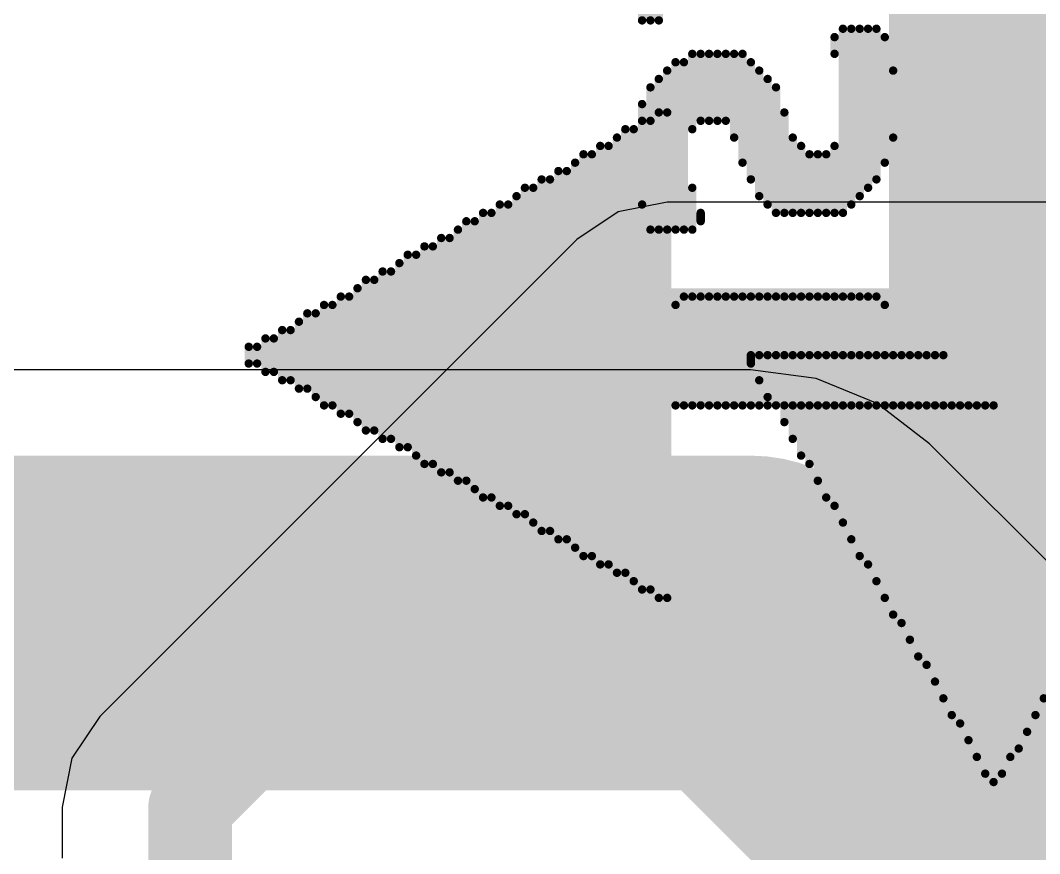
# Model space of a CAD drawing. Header units: millimetres. Extents: x 1.01 to 3.59, y 0.05 to 3.22.
# Drawn here: x 2.0017 to 2.1235, y 2.7424 to 2.842 of the extents above; entities that cross this region are included whole.
import ezdxf

# ---------------------------------------------------------------- set-up
doc = ezdxf.new("R2010")
doc.units = ezdxf.units.MM
doc.header["$MEASUREMENT"] = 0
for name, color, linetype in [('BottomLayer', 5, 'Continuous'), ('BottomOverlay', 54, 'Continuous'), ('TopLayer', 1, 'Continuous'), ('TopOverlay', 2, 'Continuous')]:
    doc.layers.add(name, color=color, linetype=linetype)

# ---------------------------------------------------------------- blocks, each defined once
blk = doc.blocks.new('CAN____LOGO_____B_112')
at = {"layer": 'TopOverlay', "const_width": 0.001}
for points in [[(-0.144, 0.092), (-0.142, 0.092)], [(-0.144, 0.091), (-0.142, 0.091)], [(-0.145, 0.09), (-0.141, 0.09)], [(-0.145, 0.089), (-0.141, 0.089)], [(-0.146, 0.088), (-0.14, 0.088)], [(-0.147, 0.086), (-0.139, 0.086)], [(-0.146, 0.087), (-0.14, 0.087)], [(-0.147, 0.085), (-0.138, 0.085)], [(-0.148, 0.084), (-0.138, 0.084)], [(-0.149, 0.083), (-0.137, 0.083)], [(-0.149, 0.082), (-0.137, 0.082)], [(-0.15, 0.081), (-0.136, 0.081)], [(-0.15, 0.08), (-0.136, 0.08)], [(-0.151, 0.079), (-0.135, 0.079)], [(-0.152, 0.078), (-0.134, 0.078)], [(-0.152, 0.077), (-0.134, 0.077)], [(-0.153, 0.076), (-0.133, 0.076)], [(-0.154, 0.074), (-0.132, 0.074)], [(-0.153, 0.075), (-0.133, 0.075)], [(-0.154, 0.073), (-0.131, 0.073)], [(-0.155, 0.072), (-0.131, 0.072)], [(-0.156, 0.071), (-0.13, 0.071)], [(-0.157, 0.069), (-0.129, 0.069)], [(-0.156, 0.07), (-0.13, 0.07)], [(-0.157, 0.068), (-0.129, 0.068)], [(-0.158, 0.067), (-0.128, 0.067)], [(-0.158, 0.066), (-0.127, 0.066)], [(-0.159, 0.065), (-0.127, 0.065)], [(-0.16, 0.064), (-0.126, 0.064)], [(-0.16, 0.063), (-0.126, 0.063)], [(-0.161, 0.062), (-0.125, 0.062)], [(-0.161, 0.061), (-0.125, 0.061)], [(-0.162, 0.06), (-0.124, 0.06)], [(-0.163, 0.058), (-0.123, 0.058)], [(-0.162, 0.059), (-0.123, 0.059)], [(-0.164, 0.057), (-0.122, 0.057)], [(-0.164, 0.056), (-0.122, 0.056)], [(-0.165, 0.055), (-0.121, 0.055)], [(-0.165, 0.054), (-0.121, 0.054)], [(-0.167, 0.052), (-0.119, 0.052)], [(-0.166, 0.053), (-0.12, 0.053)], [(-0.167, 0.051), (-0.119, 0.051)], [(-0.168, 0.05), (-0.118, 0.05)], [(-0.168, 0.049), (-0.118, 0.049)], [(-0.169, 0.048), (-0.117, 0.048)], [(-0.169, 0.047), (-0.116, 0.047)], [(-0.17, 0.046), (-0.116, 0.046)], [(-0.171, 0.045), (-0.115, 0.045)], [(-0.171, 0.044), (-0.115, 0.044)], [(-0.172, 0.043), (-0.114, 0.043)], [(-0.172, 0.042), (-0.114, 0.042)], [(-0.149, 0.041), (-0.137, 0.041)], [(-0.149, 0.04), (-0.136, 0.04)], [(-0.149, 0.039), (-0.136, 0.039)], [(-0.149, 0.038), (-0.136, 0.038)], [(-0.149, 0.037), (-0.136, 0.037)], [(-0.149, 0.036), (-0.136, 0.036)], [(-0.149, 0.035), (-0.136, 0.035)], [(-0.149, 0.034), (-0.136, 0.034)], [(-0.149, 0.033), (-0.136, 0.033)], [(-0.149, 0.032), (-0.136, 0.032)], [(-0.149, 0.031), (-0.136, 0.031)], [(-0.149, 0.03), (-0.136, 0.03)], [(-0.149, 0.029), (-0.136, 0.029)], [(-0.149, 0.028), (-0.136, 0.028)], [(-0.149, 0.027), (-0.136, 0.027)], [(-0.149, 0.026), (-0.136, 0.026)], [(-0.149, 0.025), (-0.136, 0.025)], [(-0.149, 0.024), (-0.136, 0.024)], [(-0.149, 0.023), (-0.136, 0.023)], [(-0.149, 0.022), (-0.136, 0.022)], [(-0.149, 0.021), (-0.136, 0.021)], [(-0.149, 0.02), (-0.136, 0.02)], [(-0.149, 0.019), (-0.136, 0.019)], [(-0.149, 0.018), (-0.136, 0.018)], [(-0.149, 0.017), (-0.136, 0.017)], [(-0.149, 0.016), (-0.137, 0.016)], [(-0.149, 0.015), (-0.086, 0.015)], [(-0.149, 0.014), (-0.086, 0.014)], [(-0.149, 0.013), (-0.086, 0.013)], [(-0.149, 0.012), (-0.086, 0.012)], [(-0.149, 0.011), (-0.086, 0.011)], [(-0.149, 0.01), (-0.086, 0.01)], [(-0.149, 0.009), (-0.086, 0.009)], [(-0.149, 0.008), (-0.086, 0.008)], [(-0.149, 0.007), (-0.086, 0.007)], [(-0.149, 0.006), (-0.086, 0.006)], [(-0.149, 0.005), (-0.086, 0.005)], [(-0.149, 0.004), (-0.086, 0.004)], [(-0.149, 0.003), (-0.086, 0.003)]]:
    blk.add_lwpolyline(points, dxfattribs=at)
at = {"layer": 'TopOverlay', "const_width": 0.0005}
for points in [[(-0.14425, 0.092, 1), (-0.14375, 0.092, 1)], [(-0.14425, 0.091, 1), (-0.14375, 0.091, 1)], [(-0.14225, 0.092, 1), (-0.14175, 0.092, 1)], [(-0.14225, 0.091, 1), (-0.14175, 0.091, 1)], [(-0.14525, 0.09, 1), (-0.14475, 0.09, 1)], [(-0.14125, 0.09, 1), (-0.14075, 0.09, 1)], [(-0.14525, 0.089, 1), (-0.14475, 0.089, 1)], [(-0.14125, 0.089, 1), (-0.14075, 0.089, 1)], [(-0.14625, 0.088, 1), (-0.14575, 0.088, 1)], [(-0.14025, 0.088, 1), (-0.13975, 0.088, 1)], [(-0.14725, 0.086, 1), (-0.14675, 0.086, 1)], [(-0.14625, 0.087, 1), (-0.14575, 0.087, 1)], [(-0.14025, 0.087, 1), (-0.13975, 0.087, 1)], [(-0.13925, 0.086, 1), (-0.13875, 0.086, 1)], [(-0.14725, 0.085, 1), (-0.14675, 0.085, 1)], [(-0.13825, 0.085, 1), (-0.13775, 0.085, 1)], [(-0.14825, 0.084, 1), (-0.14775, 0.084, 1)], [(-0.13825, 0.084, 1), (-0.13775, 0.084, 1)], [(-0.14925, 0.083, 1), (-0.14875, 0.083, 1)], [(-0.13725, 0.083, 1), (-0.13675, 0.083, 1)], [(-0.14925, 0.082, 1), (-0.14875, 0.082, 1)], [(-0.13725, 0.082, 1), (-0.13675, 0.082, 1)], [(-0.15025, 0.081, 1), (-0.14975, 0.081, 1)], [(-0.15025, 0.08, 1), (-0.14975, 0.08, 1)], [(-0.13625, 0.081, 1), (-0.13575, 0.081, 1)], [(-0.13625, 0.08, 1), (-0.13575, 0.08, 1)], [(-0.15125, 0.079, 1), (-0.15075, 0.079, 1)], [(-0.13525, 0.079, 1), (-0.13475, 0.079, 1)], [(-0.15225, 0.078, 1), (-0.15175, 0.078, 1)], [(-0.13425, 0.078, 1), (-0.13375, 0.078, 1)], [(-0.15225, 0.077, 1), (-0.15175, 0.077, 1)], [(-0.13425, 0.077, 1), (-0.13375, 0.077, 1)], [(-0.15325, 0.076, 1), (-0.15275, 0.076, 1)], [(-0.13325, 0.076, 1), (-0.13275, 0.076, 1)], [(-0.15425, 0.074, 1), (-0.15375, 0.074, 1)], [(-0.15325, 0.075, 1), (-0.15275, 0.075, 1)], [(-0.13325, 0.075, 1), (-0.13275, 0.075, 1)], [(-0.13225, 0.074, 1), (-0.13175, 0.074, 1)], [(-0.15425, 0.073, 1), (-0.15375, 0.073, 1)], [(-0.13125, 0.073, 1), (-0.13075, 0.073, 1)], [(-0.15525, 0.072, 1), (-0.15475, 0.072, 1)], [(-0.13125, 0.072, 1), (-0.13075, 0.072, 1)], [(-0.15625, 0.071, 1), (-0.15575, 0.071, 1)], [(-0.13025, 0.071, 1), (-0.12975, 0.071, 1)], [(-0.15725, 0.069, 1), (-0.15675, 0.069, 1)], [(-0.15625, 0.07, 1), (-0.15575, 0.07, 1)], [(-0.13025, 0.07, 1), (-0.12975, 0.07, 1)], [(-0.12925, 0.069, 1), (-0.12875, 0.069, 1)], [(-0.15725, 0.068, 1), (-0.15675, 0.068, 1)], [(-0.12925, 0.068, 1), (-0.12875, 0.068, 1)], [(-0.15825, 0.067, 1), (-0.15775, 0.067, 1)], [(-0.12825, 0.067, 1), (-0.12775, 0.067, 1)], [(-0.15825, 0.066, 1), (-0.15775, 0.066, 1)], [(-0.12725, 0.066, 1), (-0.12675, 0.066, 1)], [(-0.15925, 0.065, 1), (-0.15875, 0.065, 1)], [(-0.12725, 0.065, 1), (-0.12675, 0.065, 1)], [(-0.16025, 0.064, 1), (-0.15975, 0.064, 1)], [(-0.16025, 0.063, 1), (-0.15975, 0.063, 1)], [(-0.12625, 0.064, 1), (-0.12575, 0.064, 1)], [(-0.12625, 0.063, 1), (-0.12575, 0.063, 1)], [(-0.16125, 0.062, 1), (-0.16075, 0.062, 1)], [(-0.12525, 0.062, 1), (-0.12475, 0.062, 1)], [(-0.16125, 0.061, 1), (-0.16075, 0.061, 1)], [(-0.12525, 0.061, 1), (-0.12475, 0.061, 1)], [(-0.16225, 0.06, 1), (-0.16175, 0.06, 1)], [(-0.12425, 0.06, 1), (-0.12375, 0.06, 1)], [(-0.16325, 0.058, 1), (-0.16275, 0.058, 1)], [(-0.16225, 0.059, 1), (-0.16175, 0.059, 1)], [(-0.12325, 0.059, 1), (-0.12275, 0.059, 1)], [(-0.12325, 0.058, 1), (-0.12275, 0.058, 1)], [(-0.16425, 0.057, 1), (-0.16375, 0.057, 1)], [(-0.12225, 0.057, 1), (-0.12175, 0.057, 1)], [(-0.16425, 0.056, 1), (-0.16375, 0.056, 1)], [(-0.12225, 0.056, 1), (-0.12175, 0.056, 1)], [(-0.16525, 0.055, 1), (-0.16475, 0.055, 1)], [(-0.12125, 0.055, 1), (-0.12075, 0.055, 1)], [(-0.16525, 0.054, 1), (-0.16475, 0.054, 1)], [(-0.12125, 0.054, 1), (-0.12075, 0.054, 1)], [(-0.16725, 0.052, 1), (-0.16675, 0.052, 1)], [(-0.16625, 0.053, 1), (-0.16575, 0.053, 1)], [(-0.12025, 0.053, 1), (-0.11975, 0.053, 1)], [(-0.11925, 0.052, 1), (-0.11875, 0.052, 1)], [(-0.16725, 0.051, 1), (-0.16675, 0.051, 1)], [(-0.11925, 0.051, 1), (-0.11875, 0.051, 1)], [(-0.16825, 0.05, 1), (-0.16775, 0.05, 1)], [(-0.11825, 0.05, 1), (-0.11775, 0.05, 1)], [(-0.16825, 0.049, 1), (-0.16775, 0.049, 1)], [(-0.11825, 0.049, 1), (-0.11775, 0.049, 1)], [(-0.16925, 0.048, 1), (-0.16875, 0.048, 1)], [(-0.16925, 0.047, 1), (-0.16875, 0.047, 1)], [(-0.11725, 0.048, 1), (-0.11675, 0.048, 1)], [(-0.11625, 0.047, 1), (-0.11575, 0.047, 1)], [(-0.17025, 0.046, 1), (-0.16975, 0.046, 1)], [(-0.11625, 0.046, 1), (-0.11575, 0.046, 1)], [(-0.17125, 0.045, 1), (-0.17075, 0.045, 1)], [(-0.11525, 0.045, 1), (-0.11475, 0.045, 1)], [(-0.17125, 0.044, 1), (-0.17075, 0.044, 1)], [(-0.11525, 0.044, 1), (-0.11475, 0.044, 1)], [(-0.17225, 0.043, 1), (-0.17175, 0.043, 1)], [(-0.11425, 0.043, 1), (-0.11375, 0.043, 1)], [(-0.17225, 0.042, 1), (-0.17175, 0.042, 1)], [(-0.14925, 0.041, 1), (-0.14875, 0.041, 1)], [(-0.13725, 0.041, 1), (-0.13675, 0.041, 1)], [(-0.11425, 0.042, 1), (-0.11375, 0.042, 1)], [(-0.14925, 0.04, 1), (-0.14875, 0.04, 1)], [(-0.13625, 0.04, 1), (-0.13575, 0.04, 1)], [(-0.14925, 0.039, 1), (-0.14875, 0.039, 1)], [(-0.13625, 0.039, 1), (-0.13575, 0.039, 1)], [(-0.14925, 0.038, 1), (-0.14875, 0.038, 1)], [(-0.13625, 0.038, 1), (-0.13575, 0.038, 1)], [(-0.14925, 0.037, 1), (-0.14875, 0.037, 1)], [(-0.13625, 0.037, 1), (-0.13575, 0.037, 1)], [(-0.14925, 0.036, 1), (-0.14875, 0.036, 1)], [(-0.14925, 0.035, 1), (-0.14875, 0.035, 1)], [(-0.13625, 0.036, 1), (-0.13575, 0.036, 1)], [(-0.13625, 0.035, 1), (-0.13575, 0.035, 1)], [(-0.14925, 0.034, 1), (-0.14875, 0.034, 1)], [(-0.13625, 0.034, 1), (-0.13575, 0.034, 1)], [(-0.14925, 0.033, 1), (-0.14875, 0.033, 1)], [(-0.13625, 0.033, 1), (-0.13575, 0.033, 1)], [(-0.14925, 0.032, 1), (-0.14875, 0.032, 1)], [(-0.13625, 0.032, 1), (-0.13575, 0.032, 1)], [(-0.14925, 0.031, 1), (-0.14875, 0.031, 1)], [(-0.14925, 0.03, 1), (-0.14875, 0.03, 1)], [(-0.13625, 0.031, 1), (-0.13575, 0.031, 1)], [(-0.13625, 0.03, 1), (-0.13575, 0.03, 1)], [(-0.14925, 0.029, 1), (-0.14875, 0.029, 1)], [(-0.13625, 0.029, 1), (-0.13575, 0.029, 1)], [(-0.14925, 0.028, 1), (-0.14875, 0.028, 1)], [(-0.13625, 0.028, 1), (-0.13575, 0.028, 1)], [(-0.14925, 0.027, 1), (-0.14875, 0.027, 1)], [(-0.13625, 0.027, 1), (-0.13575, 0.027, 1)], [(-0.14925, 0.026, 1), (-0.14875, 0.026, 1)], [(-0.13625, 0.026, 1), (-0.13575, 0.026, 1)], [(-0.14925, 0.025, 1), (-0.14875, 0.025, 1)], [(-0.14925, 0.024, 1), (-0.14875, 0.024, 1)], [(-0.13625, 0.025, 1), (-0.13575, 0.025, 1)], [(-0.13625, 0.024, 1), (-0.13575, 0.024, 1)], [(-0.14925, 0.023, 1), (-0.14875, 0.023, 1)], [(-0.13625, 0.023, 1), (-0.13575, 0.023, 1)], [(-0.14925, 0.022, 1), (-0.14875, 0.022, 1)], [(-0.13625, 0.022, 1), (-0.13575, 0.022, 1)], [(-0.14925, 0.021, 1), (-0.14875, 0.021, 1)], [(-0.13625, 0.021, 1), (-0.13575, 0.021, 1)], [(-0.14925, 0.02, 1), (-0.14875, 0.02, 1)], [(-0.14925, 0.019, 1), (-0.14875, 0.019, 1)], [(-0.13625, 0.02, 1), (-0.13575, 0.02, 1)], [(-0.13625, 0.019, 1), (-0.13575, 0.019, 1)], [(-0.14925, 0.018, 1), (-0.14875, 0.018, 1)], [(-0.13625, 0.018, 1), (-0.13575, 0.018, 1)], [(-0.14925, 0.017, 1), (-0.14875, 0.017, 1)], [(-0.13625, 0.017, 1), (-0.13575, 0.017, 1)], [(-0.14925, 0.016, 1), (-0.14875, 0.016, 1)], [(-0.13725, 0.016, 1), (-0.13675, 0.016, 1)], [(-0.14925, 0.015, 1), (-0.14875, 0.015, 1)], [(-0.14925, 0.014, 1), (-0.14875, 0.014, 1)], [(-0.14925, 0.013, 1), (-0.14875, 0.013, 1)], [(-0.14925, 0.012, 1), (-0.14875, 0.012, 1)], [(-0.14925, 0.011, 1), (-0.14875, 0.011, 1)], [(-0.14925, 0.01, 1), (-0.14875, 0.01, 1)], [(-0.14925, 0.009, 1), (-0.14875, 0.009, 1)], [(-0.14925, 0.008, 1), (-0.14875, 0.008, 1)], [(-0.14925, 0.007, 1), (-0.14875, 0.007, 1)], [(-0.14925, 0.006, 1), (-0.14875, 0.006, 1)], [(-0.14925, 0.005, 1), (-0.14875, 0.005, 1)], [(-0.14925, 0.004, 1), (-0.14875, 0.004, 1)], [(-0.14925, 0.003, 1), (-0.14875, 0.003, 1)]]:
    blk.add_lwpolyline(points, format="xyb", close=True, dxfattribs=at)
blk = doc.blocks.new('CAN____LOGO____________B_163')
at = {"layer": 'BottomOverlay', "const_width": 0.001}
for points in [[(-0.119, 0.063), (-0.107, 0.063)], [(-0.097, 0.063), (-0.09, 0.063)], [(-0.122, 0.062), (-0.105, 0.062)], [(-0.097, 0.062), (-0.089, 0.062)], [(-0.122, 0.061), (-0.104, 0.061)], [(-0.097, 0.061), (-0.089, 0.061)], [(-0.122, 0.06), (-0.103, 0.06)], [(-0.122, 0.059), (-0.102, 0.059)], [(-0.122, 0.058), (-0.102, 0.058)], [(-0.122, 0.057), (-0.117, 0.057)], [(-0.11, 0.057), (-0.101, 0.057)], [(-0.121, 0.056), (-0.12, 0.056)], [(-0.109, 0.056), (-0.101, 0.056)], [(-0.109, 0.055), (-0.101, 0.055)], [(-0.109, 0.054), (-0.101, 0.054)], [(-0.111, 0.052), (-0.101, 0.052)], [(-0.109, 0.053), (-0.101, 0.053)], [(-0.114, 0.051), (-0.101, 0.051)], [(-0.138, 0.05), (-0.137, 0.05)], [(-0.116, 0.05), (-0.102, 0.05)], [(-0.14, 0.049), (-0.137, 0.049)], [(-0.118, 0.049), (-0.103, 0.049)], [(-0.143, 0.047), (-0.137, 0.047)], [(-0.142, 0.048), (-0.137, 0.048)], [(-0.12, 0.047), (-0.105, 0.047)], [(-0.119, 0.048), (-0.104, 0.048)], [(-0.145, 0.046), (-0.137, 0.046)], [(-0.12, 0.046), (-0.108, 0.046)], [(-0.147, 0.045), (-0.137, 0.045)], [(-0.12, 0.045), (-0.111, 0.045)], [(-0.149, 0.044), (-0.137, 0.044)], [(-0.12, 0.044), (-0.112, 0.044)], [(-0.15, 0.043), (-0.137, 0.043)], [(-0.12, 0.043), (-0.113, 0.043)], [(-0.154, 0.041), (-0.137, 0.041)], [(-0.152, 0.042), (-0.137, 0.042)], [(-0.12, 0.042), (-0.113, 0.042)], [(-0.12, 0.041), (-0.113, 0.041)], [(-0.155, 0.04), (-0.137, 0.04)], [(-0.12, 0.04), (-0.112, 0.04)], [(-0.101, 0.04), (-0.099, 0.04)], [(-0.157, 0.039), (-0.137, 0.039)], [(-0.12, 0.039), (-0.098, 0.039)], [(-0.159, 0.038), (-0.137, 0.038)], [(-0.119, 0.038), (-0.098, 0.038)], [(-0.161, 0.037), (-0.137, 0.037)], [(-0.118, 0.037), (-0.098, 0.037)], [(-0.164, 0.035), (-0.137, 0.035)], [(-0.162, 0.036), (-0.137, 0.036)], [(-0.117, 0.036), (-0.098, 0.036)], [(-0.116, 0.035), (-0.098, 0.035)], [(-0.166, 0.034), (-0.137, 0.034)], [(-0.114, 0.034), (-0.099, 0.034)], [(-0.168, 0.033), (-0.137, 0.033)], [(-0.111, 0.033), (-0.103, 0.033)], [(-0.169, 0.032), (-0.137, 0.032)], [(-0.173, 0.03), (-0.137, 0.03)], [(-0.171, 0.031), (-0.137, 0.031)], [(-0.174, 0.029), (-0.137, 0.029)], [(-0.176, 0.028), (-0.137, 0.028)], [(-0.178, 0.027), (-0.137, 0.027)], [(-0.18, 0.026), (0.066, 0.026)], [(-0.183, 0.024), (0.068, 0.024)], [(-0.181, 0.025), (0.067, 0.025)], [(-0.185, 0.023), (0.069, 0.023)], [(-0.187, 0.022), (0.07, 0.022)], [(-0.188, 0.021), (0.071, 0.021)], [(-0.187, 0.02), (0.072, 0.02)], [(-0.185, 0.019), (0.073, 0.019)], [(-0.184, 0.018), (0.074, 0.018)], [(-0.182, 0.017), (0.075, 0.017)], [(-0.18, 0.016), (0.076, 0.016)], [(-0.178, 0.015), (0.078, 0.015)]]:
    blk.add_lwpolyline(points, dxfattribs=at)
at = {"layer": 'BottomOverlay', "const_width": 0.0005}
for points in [[(-0.11925, 0.063, 1), (-0.11875, 0.063, 1)], [(-0.10725, 0.063, 1), (-0.10675, 0.063, 1)], [(-0.09725, 0.063, 1), (-0.09675, 0.063, 1)], [(-0.12225, 0.062, 1), (-0.12175, 0.062, 1)], [(-0.10525, 0.062, 1), (-0.10475, 0.062, 1)], [(-0.09725, 0.062, 1), (-0.09675, 0.062, 1)], [(-0.12225, 0.061, 1), (-0.12175, 0.061, 1)], [(-0.10425, 0.061, 1), (-0.10375, 0.061, 1)], [(-0.09725, 0.061, 1), (-0.09675, 0.061, 1)], [(-0.12225, 0.06, 1), (-0.12175, 0.06, 1)], [(-0.10325, 0.06, 1), (-0.10275, 0.06, 1)], [(-0.12225, 0.059, 1), (-0.12175, 0.059, 1)], [(-0.12225, 0.058, 1), (-0.12175, 0.058, 1)], [(-0.10225, 0.059, 1), (-0.10175, 0.059, 1)], [(-0.10225, 0.058, 1), (-0.10175, 0.058, 1)], [(-0.12225, 0.057, 1), (-0.12175, 0.057, 1)], [(-0.11725, 0.057, 1), (-0.11675, 0.057, 1)], [(-0.11025, 0.057, 1), (-0.10975, 0.057, 1)], [(-0.10125, 0.057, 1), (-0.10075, 0.057, 1)], [(-0.12125, 0.056, 1), (-0.12075, 0.056, 1)], [(-0.12025, 0.056, 1), (-0.11975, 0.056, 1)], [(-0.10925, 0.056, 1), (-0.10875, 0.056, 1)], [(-0.10125, 0.056, 1), (-0.10075, 0.056, 1)], [(-0.10925, 0.055, 1), (-0.10875, 0.055, 1)], [(-0.10125, 0.055, 1), (-0.10075, 0.055, 1)], [(-0.10925, 0.054, 1), (-0.10875, 0.054, 1)], [(-0.10125, 0.054, 1), (-0.10075, 0.054, 1)], [(-0.11125, 0.052, 1), (-0.11075, 0.052, 1)], [(-0.10925, 0.053, 1), (-0.10875, 0.053, 1)], [(-0.10125, 0.053, 1), (-0.10075, 0.053, 1)], [(-0.10125, 0.052, 1), (-0.10075, 0.052, 1)], [(-0.11425, 0.051, 1), (-0.11375, 0.051, 1)], [(-0.10125, 0.051, 1), (-0.10075, 0.051, 1)], [(-0.13825, 0.05, 1), (-0.13775, 0.05, 1)], [(-0.13725, 0.05, 1), (-0.13675, 0.05, 1)], [(-0.11625, 0.05, 1), (-0.11575, 0.05, 1)], [(-0.10225, 0.05, 1), (-0.10175, 0.05, 1)], [(-0.14025, 0.049, 1), (-0.13975, 0.049, 1)], [(-0.13725, 0.049, 1), (-0.13675, 0.049, 1)], [(-0.11825, 0.049, 1), (-0.11775, 0.049, 1)], [(-0.10325, 0.049, 1), (-0.10275, 0.049, 1)], [(-0.14325, 0.047, 1), (-0.14275, 0.047, 1)], [(-0.14225, 0.048, 1), (-0.14175, 0.048, 1)], [(-0.13725, 0.048, 1), (-0.13675, 0.048, 1)], [(-0.13725, 0.047, 1), (-0.13675, 0.047, 1)], [(-0.12025, 0.047, 1), (-0.11975, 0.047, 1)], [(-0.11925, 0.048, 1), (-0.11875, 0.048, 1)], [(-0.10525, 0.047, 1), (-0.10475, 0.047, 1)], [(-0.10425, 0.048, 1), (-0.10375, 0.048, 1)], [(-0.14525, 0.046, 1), (-0.14475, 0.046, 1)], [(-0.13725, 0.046, 1), (-0.13675, 0.046, 1)], [(-0.12025, 0.046, 1), (-0.11975, 0.046, 1)], [(-0.10825, 0.046, 1), (-0.10775, 0.046, 1)], [(-0.14725, 0.045, 1), (-0.14675, 0.045, 1)], [(-0.13725, 0.045, 1), (-0.13675, 0.045, 1)], [(-0.12025, 0.045, 1), (-0.11975, 0.045, 1)], [(-0.11125, 0.045, 1), (-0.11075, 0.045, 1)], [(-0.14925, 0.044, 1), (-0.14875, 0.044, 1)], [(-0.13725, 0.044, 1), (-0.13675, 0.044, 1)], [(-0.12025, 0.044, 1), (-0.11975, 0.044, 1)], [(-0.11225, 0.044, 1), (-0.11175, 0.044, 1)], [(-0.15025, 0.043, 1), (-0.14975, 0.043, 1)], [(-0.13725, 0.043, 1), (-0.13675, 0.043, 1)], [(-0.12025, 0.043, 1), (-0.11975, 0.043, 1)], [(-0.11325, 0.043, 1), (-0.11275, 0.043, 1)], [(-0.15425, 0.041, 1), (-0.15375, 0.041, 1)], [(-0.15225, 0.042, 1), (-0.15175, 0.042, 1)], [(-0.13725, 0.042, 1), (-0.13675, 0.042, 1)], [(-0.13725, 0.041, 1), (-0.13675, 0.041, 1)], [(-0.12025, 0.042, 1), (-0.11975, 0.042, 1)], [(-0.12025, 0.041, 1), (-0.11975, 0.041, 1)], [(-0.11325, 0.042, 1), (-0.11275, 0.042, 1)], [(-0.11325, 0.041, 1), (-0.11275, 0.041, 1)], [(-0.15525, 0.04, 1), (-0.15475, 0.04, 1)], [(-0.13725, 0.04, 1), (-0.13675, 0.04, 1)], [(-0.12025, 0.04, 1), (-0.11975, 0.04, 1)], [(-0.11225, 0.04, 1), (-0.11175, 0.04, 1)], [(-0.10125, 0.04, 1), (-0.10075, 0.04, 1)], [(-0.09925, 0.04, 1), (-0.09875, 0.04, 1)], [(-0.15725, 0.039, 1), (-0.15675, 0.039, 1)], [(-0.13725, 0.039, 1), (-0.13675, 0.039, 1)], [(-0.12025, 0.039, 1), (-0.11975, 0.039, 1)], [(-0.09825, 0.039, 1), (-0.09775, 0.039, 1)], [(-0.15925, 0.038, 1), (-0.15875, 0.038, 1)], [(-0.13725, 0.038, 1), (-0.13675, 0.038, 1)], [(-0.11925, 0.038, 1), (-0.11875, 0.038, 1)], [(-0.09825, 0.038, 1), (-0.09775, 0.038, 1)], [(-0.16125, 0.037, 1), (-0.16075, 0.037, 1)], [(-0.13725, 0.037, 1), (-0.13675, 0.037, 1)], [(-0.11825, 0.037, 1), (-0.11775, 0.037, 1)], [(-0.09825, 0.037, 1), (-0.09775, 0.037, 1)], [(-0.16425, 0.035, 1), (-0.16375, 0.035, 1)], [(-0.16225, 0.036, 1), (-0.16175, 0.036, 1)], [(-0.13725, 0.036, 1), (-0.13675, 0.036, 1)], [(-0.13725, 0.035, 1), (-0.13675, 0.035, 1)], [(-0.11725, 0.036, 1), (-0.11675, 0.036, 1)], [(-0.11625, 0.035, 1), (-0.11575, 0.035, 1)], [(-0.09825, 0.036, 1), (-0.09775, 0.036, 1)], [(-0.09825, 0.035, 1), (-0.09775, 0.035, 1)], [(-0.16625, 0.034, 1), (-0.16575, 0.034, 1)], [(-0.13725, 0.034, 1), (-0.13675, 0.034, 1)], [(-0.11425, 0.034, 1), (-0.11375, 0.034, 1)], [(-0.09925, 0.034, 1), (-0.09875, 0.034, 1)], [(-0.16825, 0.033, 1), (-0.16775, 0.033, 1)], [(-0.13725, 0.033, 1), (-0.13675, 0.033, 1)], [(-0.11125, 0.033, 1), (-0.11075, 0.033, 1)], [(-0.10325, 0.033, 1), (-0.10275, 0.033, 1)], [(-0.16925, 0.032, 1), (-0.16875, 0.032, 1)], [(-0.13725, 0.032, 1), (-0.13675, 0.032, 1)], [(-0.17325, 0.03, 1), (-0.17275, 0.03, 1)], [(-0.17125, 0.031, 1), (-0.17075, 0.031, 1)], [(-0.13725, 0.031, 1), (-0.13675, 0.031, 1)], [(-0.13725, 0.03, 1), (-0.13675, 0.03, 1)], [(-0.17425, 0.029, 1), (-0.17375, 0.029, 1)], [(-0.13725, 0.029, 1), (-0.13675, 0.029, 1)], [(-0.17625, 0.028, 1), (-0.17575, 0.028, 1)], [(-0.13725, 0.028, 1), (-0.13675, 0.028, 1)], [(-0.17825, 0.027, 1), (-0.17775, 0.027, 1)], [(-0.13725, 0.027, 1), (-0.13675, 0.027, 1)], [(-0.18025, 0.026, 1), (-0.17975, 0.026, 1)], [(-0.18325, 0.024, 1), (-0.18275, 0.024, 1)], [(-0.18125, 0.025, 1), (-0.18075, 0.025, 1)], [(-0.18525, 0.023, 1), (-0.18475, 0.023, 1)], [(-0.18725, 0.022, 1), (-0.18675, 0.022, 1)], [(-0.18825, 0.021, 1), (-0.18775, 0.021, 1)], [(-0.18725, 0.02, 1), (-0.18675, 0.02, 1)], [(-0.18525, 0.019, 1), (-0.18475, 0.019, 1)], [(-0.18425, 0.018, 1), (-0.18375, 0.018, 1)], [(-0.18225, 0.017, 1), (-0.18175, 0.017, 1)], [(-0.18025, 0.016, 1), (-0.17975, 0.016, 1)], [(-0.17825, 0.015, 1), (-0.17775, 0.015, 1)]]:
    blk.add_lwpolyline(points, format="xyb", close=True, dxfattribs=at)

msp = doc.modelspace()

# ---------------------------------------------------------------- linework, layer by layer
at = {"layer": 'BottomLayer'}
for p, q in [((2.08896, 2.80026), (1.6791, 2.80026)), ((2.09679, 2.79923), (2.08896, 2.80026)), ((2.10409, 2.79621), (2.09679, 2.79923)), ((2.11036, 2.7914), (2.10409, 2.79621)), ((2.17485, 2.7269), (2.11036, 2.7914))]:
    msp.add_line(p, q, dxfattribs=at)
at = {"layer": 'BottomLayer', "const_width": 0.04}
for points in [[(1.6791, 2.77), (2.08896, 2.77)], [(2.08896, 2.77), (2.17203, 2.68693)]]:
    msp.add_lwpolyline(points, dxfattribs=at)
at = {"layer": 'BottomLayer', "const_width": 0.02}
msp.add_lwpolyline([(2.07896, 2.77, 1), (2.09896, 2.77, 1)], format="xyb", close=True, dxfattribs=at)
msp.add_lwpolyline([(2.07896, 2.77, 1), (2.09896, 2.77, 1)], format="xyb", close=True, dxfattribs=at)
at = {"layer": 'TopLayer'}
for p, q in [((2.079, 2.82029), (2.07315, 2.81913)), ((2.35767, 2.82029), (2.079, 2.82029)), ((2.07315, 2.81913), (2.06819, 2.81581)), ((2.06819, 2.81581), (2.01119, 2.75881)), ((2.01119, 2.75881), (2.00787, 2.75385)), ((2.00787, 2.75385), (2.00671, 2.748)), ((2.00671, 2.748), (2.00671, 2.7419))]:
    msp.add_line(p, q, dxfattribs=at)
at = {"layer": 'TopLayer', "const_width": 0.01}
for points in [[(2.022, 2.748), (2.079, 2.805)], [(2.079, 2.805), (2.364, 2.805)], [(2.07203, 2.69303), (2.159, 2.78)], [(2.022, 2.662), (2.022, 2.748)]]:
    msp.add_lwpolyline(points, dxfattribs=at)
at = {"layer": 'TopLayer', "const_width": 0.005}
for points in [[(2.0765, 2.805, 1), (2.0815, 2.805, 1)], [(2.0765, 2.805, 1), (2.0815, 2.805, 1)], [(2.0195, 2.748, 1), (2.0245, 2.748, 1)], [(2.0195, 2.748, 1), (2.0245, 2.748, 1)]]:
    msp.add_lwpolyline(points, format="xyb", close=True, dxfattribs=at)

# ---------------------------------------------------------------- block references
at = {"rotation": 90}
for name, p in [('CAN____LOGO_____B_112', (2.121, 2.945)), ('CAN____LOGO____________B_163', (2.139, 2.939))]:
    msp.add_blockref(name, p, dxfattribs=at)

doc.saveas('drawing.dxf')
